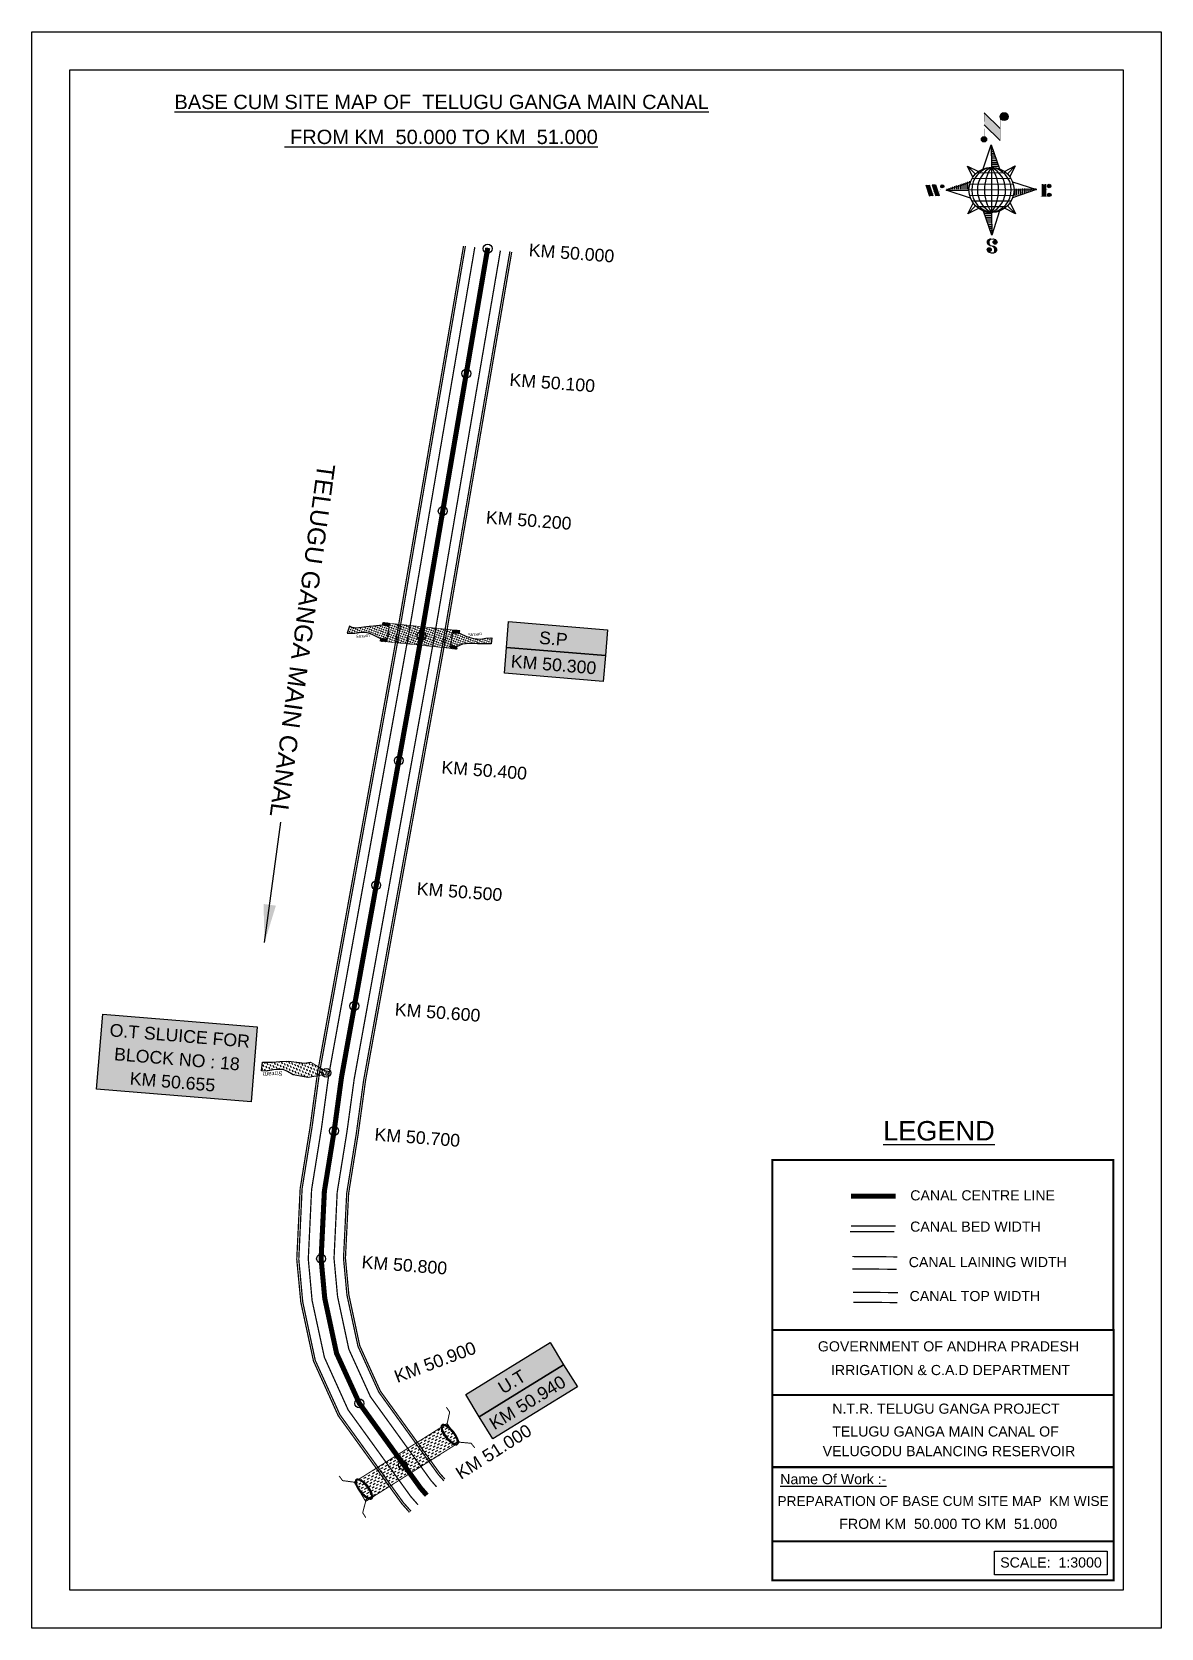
# Model space of a CAD drawing. Header units: inches. Extents: x 248372 to 249263, y 1716476 to 1717736.
import ezdxf

# ---------------------------------------------------------------- set-up
doc = ezdxf.new("R2010")
doc.units = ezdxf.units.IN
doc.header["$MEASUREMENT"] = 0
doc.header["$PDMODE"] = 32
doc.header["$PDSIZE"] = 7
doc.linetypes.add('ACAD_ISO02W100', pattern=[15, 12, -3])
for name, color, linetype in [('AQUADUCT', 1, 'Continuous'), ('bed with', 5, 'Continuous'), ('bord', 1, 'Continuous'), ('cahnige', 7, 'Continuous'), ('canal', 1, 'Continuous'), ('CARTTRACK', 30, 'ACAD_ISO02W100'), ('chainage', 7, 'Continuous'), ('FRAME 025', 7, 'Continuous'), ('laying', 4, 'Continuous'), ('lining', 4, 'Continuous'), ('OT', 7, 'Continuous'), ('STREAM', 4, 'Continuous'), ('Stu coo', 3, 'Continuous'), ('TEXT', 7, 'Continuous'), ('top of bund', 1, 'Continuous'), ('UT', 173, 'ACAD_ISO02W100'), ('V', 6, 'Continuous'), ('ZSTU', 7, 'Continuous')]:
    doc.layers.add(name, color=color, linetype=linetype)
doc.styles.add('5mm', font='times.ttf', dxfattribs={"height": 3})
doc.styles.get("Standard").update_dxf_attribs({"font": 'arial.ttf'})
doc.dimstyles.get("Standard").update_dxf_attribs({"dimtxt": 0.18, "dimasz": 0.18, "dimexe": 0.18, "dimexo": 0.0625, "dimgap": 0.09, "dimtad": 0, "dimtih": 1, "dimtoh": 1, "dimdec": 4, "dimzin": 0, "dimdsep": 46, "dimtxsty": 'Standard', "dimcen": 0.09, "dimadec": 0, "dimazin": 0, "dimtfac": 1, "dimtdec": 4, "dimtofl": 0, "dimtmove": 0, "dimatfit": 3, "dimfxl": 1, "dimtolj": 1, "dimtzin": 0, "dimarcsym": 0})
pattern_1 = [(228.0128, (-362214.33102, -1526288.49251), (-7.999998232158, -9.0000013416072), [0.134536, -13.319088]), (184.9697, (-362214.42102, -1526288.592507), (12.0000010515176, 0.999991307007), [0.230868, -22.855925]), (132.5104, (-362214.65102, -1526288.61251), (9.9999907183468, -11.0000086738712), [0.162788, -16.116032]), (267.2737, (-362215.04102, -1526288.862507), (0.9999960177272, 20.0000002949735), [0.210238, -20.813558]), (292.8337, (-362215.05102, -1526289.072507), (-5.0000099054371, 11.9999964117778), [0.206155, -20.409373]), (357.2737, (-362214.97102, -1526289.262507), (-20.0000002949735, 0.9999960177272), [0.210238, -20.813558]), (37.6942, (-362214.761022, -1526289.272507), (-13.000007345618, -9.9999904051605), [0.278029, -27.524849]), (72.2553, (-362214.541022, -1526289.102507), (7.0000107627054, 21.9999962312392), [0.262488, -25.986321]), (121.4296, (-362214.46102, -1526288.852507), (-8.0000082341764, 12.9999950364926), [0.21095, -20.884073]), (175.2364, (-362214.57102, -1526288.67251), (11.0000009463196, -0.9999915326613), [0.240832, -11.800763]), (222.3974, (-362214.811022, -1526288.652507), (-12.0000073510732, -10.9999920820141), [0.311448, -30.833375]), (138.8141, (-362214.05102, -1526288.87251), (-7.0000029468057, 5.999997313343), [0.106301, -10.523844]), (171.4692, (-362214.13102, -1526288.802507), (12.9999982848151, -2.0000079100398), [0.202237, -20.021511]), (225, (-362214.331, -1526288.7725), (-1e-16, -1.00000030945), [0.141421, -1.272792]), (203.1986, (-362214.40102, -1526288.65251), (4.999999730667, 2.000001325265), [0.076158, -7.539615]), (291.8014, (-362214.47102, -1526288.6825), (-0.9999999105, 3.00000027301), [0.107703, -5.277462]), (30.9638, (-362214.43102, -1526288.7825), (2.999998022288, 2.00000248354), [0.174929, -5.656023]), (161.5651, (-362214.28102, -1526288.6925), (2.00000043459, -0.99999840322), [0.126491, -3.035787]), (16.3895, (-362215.05102, -1526288.682507), (10.000002198412, 2.999992709818), [0.1772, -17.542845]), (70.3462, (-362214.88102, -1526288.63251), (-3.9999952473717, -11.0000021356062), [0.148661, -14.717408]), (293.1986, (-362214.28102, -1526288.49251), (-2.000001325265, 4.999999730667), [0.152315, -7.463458]), (343.6105, (-362214.22102, -1526288.632507), (-10.000002198412, 2.999992709818), [0.1772, -17.542845]), (339.444, (-362215.05102, -1526289.30251), (-5.000001844542, 1.999995996422), [0.17088, -8.373124]), (294.7751, (-362214.89102, -1526289.36251), (-4.9999921892452, 11.000003421839), [0.143178, -14.174643]), (66.8014, (-362214.27102, -1526289.49251), (2.000001325265, 4.999999730667), [0.152315, -7.463458]), (17.354, (-362214.21102, -1526289.35251), (-13.0000020190968, -3.9999945022591), [0.167631, -16.595424]), (69.444, (-362214.76102, -1526289.49251), (-1.999995996422, -5.000001844542), [0.08544, -8.458564]), (101.3099, (-362214.33102, -1526289.4925), (-0.999997632162, 4.00000075223), [0.05099, -5.048029]), (165.9638, (-362214.34102, -1526289.4425), (3.00000054599, -0.99999805736), [0.206155, -3.91695]), (186.009, (-362214.54102, -1526289.392507), (9.999999750906, 0.9999993174818), [0.19105, -18.913923]), (303.6901, (-362214.43102, -1526288.8725), (-1.000001334507, 1.99999955777), [0.144222, -3.461329]), (353.1572, (-362214.351022, -1526288.992507), (16.9999993654786, -2.0000079979248), [0.251794, -24.927563]), (60.9454, (-362214.10102, -1526289.02251), (-4.000000027199, -7.0000003845697), [0.102956, -10.192674]), (90, (-362214.051, -1526288.9325), (-1, 1), [0.06, -0.94]), (120.2564, (-362214.56102, -1526289.36251), (3.9999948868027, -7.0000024558547), [0.138924, -13.75352]), (48.0128, (-362214.63102, -1526289.24251), (7.999998232158, 9.0000013416072), [0.269072, -13.184552]), (0, (-362214.451, -1526289.0425), (1, 1), [0.26, -0.74]), (325.3048, (-362214.19102, -1526289.04251), (-9.9999942589875, 7.0000086095945), [0.158114, -15.653274]), (254.0546, (-362214.06102, -1526289.13251), (-0.999999889296, -4.000000126652), [0.145602, -7.134508]), (207.646, (-362214.10102, -1526289.272507), (-18.9999958071796, -10.0000077131692), [0.237065, -23.469474]), (175.4261, (-362214.311022, -1526289.382507), (-13.0000005583121, 0.9999948011611), [0.250799, -24.829074])]
pattern_2 = [(0, (-362215.051, -1526289.4925), (1.25, 1.25), [1.25, -1.25])]
pattern_3 = [(228.0128, (-362243.17535, -1526336.432974), (-7.999998232158, -9.0000013416072), [0.134536, -13.319088]), (184.9697, (-362243.26535, -1526336.532974), (12.0000010515176, 0.999991307007), [0.230868, -22.855925]), (132.5104, (-362243.49535, -1526336.552974), (9.9999907183468, -11.0000086738712), [0.162788, -16.116032]), (267.2737, (-362243.88535, -1526336.802974), (0.9999960177272, 20.0000002949735), [0.210238, -20.813558]), (292.8337, (-362243.89535, -1526337.012974), (-5.0000099054371, 11.9999964117778), [0.206155, -20.409373]), (357.2737, (-362243.81535, -1526337.202974), (-20.0000002949735, 0.9999960177272), [0.210238, -20.813558]), (37.6942, (-362243.60535, -1526337.212974), (-13.000007345618, -9.9999904051605), [0.278029, -27.524849]), (72.2553, (-362243.38535, -1526337.042974), (7.0000107627054, 21.9999962312392), [0.262488, -25.986321]), (121.4296, (-362243.30535, -1526336.792974), (-8.0000082341764, 12.9999950364926), [0.21095, -20.884073]), (175.2364, (-362243.41535, -1526336.612974), (11.0000009463196, -0.9999915326613), [0.240832, -11.800763]), (222.3974, (-362243.65535, -1526336.592974), (-12.0000073510732, -10.9999920820141), [0.311448, -30.833375]), (138.8141, (-362242.89535, -1526336.81297), (-7.0000029468057, 5.999997313343), [0.106301, -10.523844]), (171.4692, (-362242.97535, -1526336.742974), (12.9999982848151, -2.0000079100398), [0.202237, -20.021511]), (225, (-362243.17535, -1526336.713), (-1e-16, -1.00000030945), [0.141421, -1.272792]), (203.1986, (-362243.24535, -1526336.59297), (4.999999730667, 2.000001325265), [0.076158, -7.539615]), (291.8014, (-362243.31535, -1526336.62297), (-0.9999999105, 3.00000027301), [0.107703, -5.277462]), (30.9638, (-362243.27535, -1526336.72297), (2.999998022288, 2.00000248354), [0.174929, -5.656023]), (161.5651, (-362243.12535, -1526336.63297), (2.00000043459, -0.99999840322), [0.126491, -3.035787]), (16.3895, (-362243.89535, -1526336.622974), (10.000002198412, 2.999992709818), [0.1772, -17.542845]), (70.3462, (-362243.72535, -1526336.572974), (-3.9999952473717, -11.0000021356062), [0.148661, -14.717408]), (293.1986, (-362243.12535, -1526336.43297), (-2.000001325265, 4.999999730667), [0.152315, -7.463458]), (343.6105, (-362243.06535, -1526336.572974), (-10.000002198412, 2.999992709818), [0.1772, -17.542845]), (339.444, (-362243.89535, -1526337.24297), (-5.000001844542, 1.999995996422), [0.17088, -8.373124]), (294.7751, (-362243.73535, -1526337.302974), (-4.9999921892452, 11.000003421839), [0.143178, -14.174643]), (66.8014, (-362243.11535, -1526337.43297), (2.000001325265, 4.999999730667), [0.152315, -7.463458]), (17.354, (-362243.05535, -1526337.292974), (-13.0000020190968, -3.9999945022591), [0.167631, -16.595424]), (69.444, (-362243.60535, -1526337.43297), (-1.999995996422, -5.000001844542), [0.08544, -8.458564]), (101.3099, (-362243.17535, -1526337.43297), (-0.999997632162, 4.00000075223), [0.05099, -5.048029]), (165.9638, (-362243.18535, -1526337.38297), (3.00000054599, -0.99999805736), [0.206155, -3.91695]), (186.009, (-362243.38535, -1526337.332974), (9.999999750906, 0.9999993174818), [0.19105, -18.913923]), (303.6901, (-362243.27535, -1526336.81297), (-1.000001334507, 1.99999955777), [0.144222, -3.461329]), (353.1572, (-362243.19535, -1526336.932974), (16.9999993654786, -2.0000079979248), [0.251794, -24.927563]), (60.9454, (-362242.94535, -1526336.96297), (-4.000000027199, -7.0000003845697), [0.102956, -10.192674]), (90, (-362242.8953, -1526336.873), (-1, 1), [0.06, -0.94]), (120.2564, (-362243.40535, -1526337.302974), (3.9999948868027, -7.0000024558547), [0.138924, -13.75352]), (48.0128, (-362243.47535, -1526337.182974), (7.999998232158, 9.0000013416072), [0.269072, -13.184552]), (0, (-362243.2953, -1526336.983), (1, 1), [0.26, -0.74]), (325.3048, (-362243.03535, -1526336.982974), (-9.9999942589875, 7.0000086095945), [0.158114, -15.653274]), (254.0546, (-362242.90535, -1526337.07297), (-0.999999889296, -4.000000126652), [0.145602, -7.134508]), (207.646, (-362242.94535, -1526337.212974), (-18.9999958071796, -10.0000077131692), [0.237065, -23.469474]), (175.4261, (-362243.15535, -1526337.322974), (-13.0000005583121, 0.9999948011611), [0.250799, -24.829074])]
pattern_4 = [(267.297113149, (-8720374.938, 50637915.138), (10.5367255337, -0.497431438), [])]
pattern_5 = [(357.297113149, (-8720374.938, 50637915.138), (0.497431438, 10.5367255337), [])]

# ---------------------------------------------------------------- blocks, each defined once
blk = doc.blocks.new('GGF')
at = {"layer": 'STREAM'}
h = blk.add_hatch(dxfattribs=at)
h.set_pattern_fill('DASH', color=256, scale=10, angle=-6.08273, style=0)
h.set_pattern_definition([(353.91726508, (-115347.3726, 1016.3876), (1.3754179499, 1.1105068496), [1.25, -1.25])])
h.paths.add_polyline_path([(406186.84, 1485623.89), (406186.34, 1485618.17), (406185.83, 1485612.44), (406242.6, 1485608.9), (406242.86, 1485614.64), (406243.12, 1485620.38)])
at = {"layer": 'laying', "linetype": 'ByBlock', "extrusion": (0, 0, -1)}
for centre in [(406188.83, 1485618.1), (406240.81, 1485614.96)]:
    blk.add_ellipse(centre, major_axis=(0.4, -6.37), ratio=0.388717, dxfattribs=at)
at = {"layer": 'laying', "linetype": 'ByBlock'}
for points in [[(406189.2, 1485612.24), (406189.13, 1485612.23), (406189.05, 1485612.25), (406188.86, 1485612.32), (406188.75, 1485612.39), (406188.51, 1485612.61), (406188.38, 1485612.76), (406187.99, 1485613.32), (406187.73, 1485613.86), (406187.29, 1485615.15), (406187.11, 1485615.9), (406186.88, 1485617.49), (406186.82, 1485618.32), (406186.84, 1485619.93), (406186.91, 1485620.71), (406187.17, 1485622.07), (406187.36, 1485622.65), (406187.71, 1485623.36), (406187.86, 1485623.57), (406188.11, 1485623.82), (406188.22, 1485623.89), (406188.4, 1485623.96), (406188.47, 1485623.97), (406188.64, 1485623.95), (406188.74, 1485623.91), (406188.98, 1485623.76), (406189.11, 1485623.64), (406189.38, 1485623.32), (406189.52, 1485623.11), (406189.95, 1485622.33), (406190.22, 1485621.61), (406190.62, 1485619.96), (406190.76, 1485619.04), (406190.86, 1485617.19), (406190.83, 1485616.26), (406190.61, 1485614.61), (406190.43, 1485613.88), (406190.06, 1485613.02), (406189.9, 1485612.77), (406189.63, 1485612.45), (406189.52, 1485612.35), (406189.34, 1485612.26), (406189.27, 1485612.24), (406189.2, 1485612.24)], [(406241.18, 1485609.1), (406241.11, 1485609.1), (406241.03, 1485609.11), (406240.84, 1485609.19), (406240.73, 1485609.26), (406240.49, 1485609.47), (406240.36, 1485609.62), (406239.97, 1485610.18), (406239.7, 1485610.72), (406239.26, 1485612.02), (406239.09, 1485612.77), (406238.86, 1485614.35), (406238.8, 1485615.19), (406238.82, 1485616.8), (406238.89, 1485617.57), (406239.15, 1485618.93), (406239.34, 1485619.51), (406239.69, 1485620.22), (406239.84, 1485620.43), (406240.09, 1485620.69), (406240.19, 1485620.75), (406240.37, 1485620.83), (406240.44, 1485620.83), (406240.62, 1485620.81), (406240.72, 1485620.78), (406240.95, 1485620.62), (406241.08, 1485620.51), (406241.36, 1485620.18), (406241.5, 1485619.98), (406241.93, 1485619.19), (406242.2, 1485618.47), (406242.6, 1485616.82), (406242.73, 1485615.9), (406242.84, 1485614.05), (406242.81, 1485613.12), (406242.59, 1485611.47), (406242.4, 1485610.74), (406242.03, 1485609.88), (406241.88, 1485609.63), (406241.61, 1485609.31), (406241.49, 1485609.22), (406241.31, 1485609.12), (406241.25, 1485609.11), (406241.18, 1485609.1)]]:
    blk.add_open_spline(points, degree=3, knots=[0, 0, 0, 0, 0.189072, 0.189072, 0.378144, 0.378144, 0.567217, 0.567217, 0.964238, 0.964238, 1.36126, 1.36126, 1.758281, 1.758281, 2.155303, 2.155303, 2.552324, 2.552324, 2.807761, 2.807761, 3.01244, 3.01244, 3.217119, 3.217119, 3.421798, 3.421798, 3.626477, 3.626477, 3.831155, 3.831155, 4.280923, 4.280923, 4.73069, 4.73069, 5.180458, 5.180458, 5.630225, 5.630225, 5.896844, 5.896844, 6.112115, 6.112115, 6.283185, 6.283185, 6.283185, 6.283185], dxfattribs=at)
at = {"layer": 'UT', "ltscale": 0.2, "const_width": 0.5}
for points in [[(406181.01, 1485605.63), (406181.2, 1485608.62), (406185.83, 1485612.44), (406186.34, 1485618.17), (406186.84, 1485623.89), (406182.49, 1485628.03), (406182.47, 1485631.03)], [(406186.84, 1485623.89), (406243.12, 1485620.38)], [(406247.66, 1485627.39), (406247.59, 1485624.39), (406243.12, 1485620.38), (406242.86, 1485614.64), (406242.6, 1485608.9), (406247.12, 1485604.95), (406247.26, 1485601.95)], [(406185.83, 1485612.44), (406242.6, 1485608.9)]]:
    blk.add_lwpolyline(points, dxfattribs=at)
blk = doc.blocks.new('A$C377B10CC')
at = {"layer": 'STREAM'}
h = blk.add_hatch(dxfattribs=at)
h.set_pattern_fill('DASH', color=256, scale=10, style=0)
h.set_pattern_definition(pattern_2)
h.paths.add_polyline_path([(-21.1, 10.4), (-19.3, 15), (-16.2, 21.2), (-13.8, 26.1), (-11.8, 30.8), (-15.9, 33.3), (-17.5, 29), (-18.4, 24.9), (-21.4, 20), (-25.2, 15.7), (-29.9, 11.7), (-32.6, 7.4), (-28.1, 4.5), (-23.6, 1.5), (-21.1, 5.7)])
h = blk.add_hatch(dxfattribs=at)
h.set_pattern_fill('DASH', color=256, scale=10, style=0)
h.set_pattern_definition(pattern_2)
h.paths.add_polyline_path([(-60.2, -34.7), (-54, -38.6), (-47.9, -42.7), (-22.3, -0.1), (-28.4, 4), (-34.5, 8)])
h = blk.add_hatch(dxfattribs=at)
h.set_pattern_fill('DASH', color=256, scale=10, style=0)
h.set_pattern_definition(pattern_2)
h.paths.add_polyline_path([(-57.7, -50.5), (-52.5, -46.4), (-49.9, -42.1), (-54.3, -39.1), (-58.8, -36.3), (-61.4, -40.5), (-63.6, -47.5), (-64.8, -50.6), (-68, -60.3), (-69.9, -62.9), (-71.7, -64.6), (-67.4, -68.4), (-64.9, -63), (-63.3, -57.9), (-61.9, -54.8), (-59.5, -52.2)])
at = {"layer": 'UT', "ltscale": 0.2}
h = blk.add_hatch(dxfattribs=at)
h.set_pattern_fill('GRAVEL', color=256, style=0)
h.set_pattern_definition(pattern_1)
h.paths.add_polyline_path([(-34.2, 8.5), (-32.6, 7.4), (-29.9, 11.7), (-31.7, 12.8)])
h = blk.add_hatch(dxfattribs=at)
h.set_pattern_fill('GRAVEL', color=256, style=0)
h.set_pattern_definition(pattern_1)
h.paths.add_polyline_path([(-23.6, 1.5), (-22, 0.4), (-19.4, 4.7), (-21.1, 5.7)])
h = blk.add_hatch(dxfattribs=at)
h.set_pattern_fill('GRAVEL', color=256, style=0)
h.set_pattern_definition(pattern_3)
h.paths.add_polyline_path([(-58.8, -36.3), (-60.5, -35.2), (-63.1, -39.5), (-61.4, -40.5)])
h = blk.add_hatch(dxfattribs=at)
h.set_pattern_fill('GRAVEL', color=256, style=0)
h.set_pattern_definition(pattern_3)
h.paths.add_polyline_path([(-48.2, -43.2), (-49.9, -42.2), (-52.5, -46.4), (-50.8, -47.5)])
at = {"layer": 'STREAM'}
for points in [[(-29.9, 11.7), (-25.2, 15.7), (-21.4, 20), (-18.4, 24.9), (-17.5, 29), (-15.9, 33.3), (-11.8, 30.8), (-13.8, 26.1), (-16.2, 21.2), (-19.3, 15), (-21.1, 10.4), (-21.1, 5.7)], [(-61.4, -40.5), (-63.6, -47.5), (-64.8, -50.6), (-68, -60.3), (-69.9, -62.9), (-71.7, -64.6), (-67.4, -68.4), (-64.9, -63), (-63.3, -57.9), (-61.9, -54.8), (-59.5, -52.2), (-57.7, -50.5), (-52.5, -46.4)]]:
    blk.add_lwpolyline(points, dxfattribs=at)
at = {"layer": 'UT', "ltscale": 0.2, "const_width": 0.5}
for points in [[(-34.2, 8.5), (-31.7, 12.8)], [(-31.7, 12.8), (-29.9, 11.7)], [(-60.5, -35.2), (-34.5, 8)], [(-48.2, -43.3), (-22.3, -0.1)], [(-34.6, 8), (-28.4, 4), (-22.3, -0.1)], [(-34.2, 8.5), (-28.1, 4.5), (-22, 0.4)], [(-32.6, 7.4), (-29.9, 11.7)], [(-23.6, 1.5), (-21.1, 5.7)], [(-22.3, -0.1), (-22, 0.4)], [(-22, 0.4), (-19.4, 4.7)], [(-21.1, 5.7), (-19.4, 4.7)], [(-63.1, -39.5), (-60.5, -35.2)], [(-61.4, -40.5), (-58.8, -36.3)], [(-60.5, -35.2), (-54.3, -39.1), (-48.2, -43.3)], [(-60.2, -34.7), (-54, -38.6), (-47.9, -42.8)], [(-63.1, -39.5), (-61.4, -40.5)], [(-52.5, -46.4), (-49.9, -42.1)], [(-52.5, -46.4), (-50.8, -47.5)], [(-50.8, -47.5), (-48.2, -43.2)]]:
    blk.add_lwpolyline(points, dxfattribs=at)
at = {"layer": 'cahnige', "style": '5mm'}
for p in [(-24.7, 17), (-60.9, -63.7)]:
    blk.add_text('Stream', height=2.5, rotation=71.1743, dxfattribs=at).set_placement(p)
blk = doc.blocks.new('VBVB')
at = {"layer": 'STREAM'}
h = blk.add_hatch(dxfattribs=at)
h.set_pattern_fill('DASH', color=256, scale=10, style=0)
h.set_pattern_definition([(0, (17867.8837, -28501.71), (1.25, 1.25), [1.25, -1.25])])
h.paths.add_polyline_path([(380095.96, 1497774.98), (380098.87, 1497780.21), (380100.45, 1497784.62), (380101.78, 1497788.77), (380103.77, 1497793.59), (380099.53, 1497795.92), (380098.45, 1497793.51), (380097.62, 1497789.6), (380096.96, 1497787.69), (380095.79, 1497784.7), (380093.88, 1497782.96), (380090.89, 1497780.8), (380086.57, 1497773.96), (380084.6, 1497765.18), (380084.08, 1497764.33), (380085.94, 1497763.15), (380086.57, 1497763.83), (380093.72, 1497769.3), (380094.46, 1497772.65)])
at = {"layer": 'OT', "const_width": 0.5}
blk.add_lwpolyline([(380084.6, 1497765.18), (380084.07, 1497764.33), (380083.55, 1497763.48), (380085.4, 1497762.31), (380085.94, 1497763.15), (380084.08, 1497764.33), (380085.94, 1497763.15), (380086.57, 1497763.83), (380093.72, 1497769.3), (380086.57, 1497763.83), (380085.94, 1497763.15), (380084.08, 1497764.33), (380084.6, 1497765.18), (380086.57, 1497773.96)], dxfattribs=at)
at = {"layer": 'STREAM'}
blk.add_lwpolyline([(380086.57, 1497773.96), (380090.89, 1497780.8), (380093.88, 1497782.96), (380095.79, 1497784.7), (380096.96, 1497787.69), (380097.62, 1497789.6), (380098.45, 1497793.51), (380099.53, 1497795.92), (380103.77, 1497793.59), (380101.78, 1497788.77), (380100.45, 1497784.62), (380098.87, 1497780.21), (380095.96, 1497774.98), (380094.46, 1497772.65), (380093.72, 1497769.3)], dxfattribs=at)
at = {"layer": 'cahnige', "style": '5mm'}
blk.add_text('Stream', height=2.5, rotation=71.17434, dxfattribs=at).set_placement((380095, 1497785.49))
blk = doc.blocks.new('*X5')
at = {"color": 0, "linetype": 'Continuous'}
for p, q in [((6321.6, 240.5), (6322.3, 241.2)), ((6321.6, 240.3), (6322.3, 241)), ((6321.6, 240.1), (6322.3, 240.8)), ((6321.6, 239.9), (6322.4, 240.7)), ((6321.6, 239.8), (6322.4, 240.6)), ((6321.6, 239.6), (6322.5, 240.5)), ((6321.6, 239.4), (6322.5, 240.3)), ((6321.6, 239.2), (6322.6, 240.2)), ((6321.7, 239.1), (6322.6, 240.1)), ((6321.8, 240.8), (6322.4, 241.4)), ((6321.8, 239), (6322.7, 240)), ((6321.8, 239), (6322.8, 239.9)), ((6321.9, 238.9), (6322.9, 239.8)), ((6322, 238.8), (6323, 239.7)), ((6322.1, 241.3), (6322.4, 241.6)), ((6322.1, 238.7), (6323.1, 239.6)), ((6322.2, 238.6), (6323.1, 239.6)), ((6322.3, 238.5), (6323.2, 239.5)), ((6322.4, 238.5), (6323.3, 239.4)), ((6322.5, 238.4), (6323.4, 239.3)), ((6322.7, 238.4), (6323.6, 239.3)), ((6322.8, 238.3), (6323.7, 239.2)), ((6322.9, 238.3), (6323.8, 239.1)), ((6323.1, 238.2), (6323.9, 239.1)), ((6323.2, 238.2), (6324, 239)), ((6323.3, 238.2), (6324.2, 239)), ((6323.5, 238.1), (6324.3, 238.9)), ((6323.7, 238.1), (6324.4, 238.9)), ((6323.8, 238.1), (6324.6, 238.8)), ((6324.1, 238.2), (6324.7, 238.8)), ((6324.3, 238.3), (6324.9, 238.8)), ((6324.6, 238.3), (6325.1, 238.8)), ((6324.8, 238.4), (6325.2, 238.8)), ((6325.1, 238.5), (6325.4, 238.8)), ((6325.4, 238.6), (6325.6, 238.8))]:
    blk.add_line(p, q, dxfattribs=at)
blk = doc.blocks.new('*X4')
at = {"color": 0, "linetype": 'Continuous'}
for p, q in [((6324.4, 240.3), (6324.5, 240.4)), ((6324.6, 240.3), (6324.8, 240.5)), ((6324.7, 240.2), (6325, 240.5)), ((6324.8, 240.2), (6325.2, 240.6)), ((6325, 240.1), (6325.5, 240.6)), ((6325.1, 240.1), (6325.6, 240.6)), ((6325.2, 240), (6325.8, 240.6)), ((6325.3, 240), (6326, 240.6)), ((6325.4, 239.9), (6326.1, 240.6)), ((6325.5, 239.8), (6326.2, 240.5)), ((6325.6, 239.8), (6326.3, 240.5)), ((6325.7, 239.7), (6326.5, 240.4)), ((6325.9, 239.6), (6326.6, 240.3)), ((6326, 239.5), (6326.7, 240.3)), ((6326, 239.4), (6326.8, 240.2)), ((6326.1, 239.3), (6327, 240.2)), ((6326.2, 239.3), (6327.1, 240.1)), ((6326.3, 239.2), (6327.1, 240)), ((6326.4, 239.1), (6327.2, 239.9)), ((6326.5, 239), (6327.3, 239.8)), ((6326.5, 238.9), (6327.4, 239.7)), ((6326.6, 238.8), (6327.5, 239.6)), ((6326.7, 238.7), (6327.5, 239.5)), ((6326.8, 238.6), (6327.6, 239.4)), ((6326.8, 238.5), (6327.7, 239.3)), ((6326.8, 236.5), (6327.4, 237)), ((6326.9, 238.3), (6327.8, 239.2)), ((6326.9, 238.2), (6327.9, 239.1)), ((6326.9, 236.8), (6327.6, 237.4)), ((6327, 238.1), (6327.8, 239)), ((6327, 237.9), (6327.8, 238.8)), ((6327, 237.8), (6327.8, 238.6)), ((6327, 237.6), (6327.8, 238.4)), ((6327, 237.4), (6327.8, 238.2)), ((6327, 237.3), (6327.8, 238)), ((6327, 237.1), (6327.8, 237.9))]:
    blk.add_line(p, q, dxfattribs=at)
blk = doc.blocks.new('H')
at = {"layer": 'bord', "extrusion": (0.000427885, 0.004792, 0.999988)}
h = blk.add_hatch(dxfattribs=at)
h.set_pattern_fill('LINE', color=8, scale=84.387686, angle=-2.70289, style=0)
h.set_pattern_definition(pattern_5)
h.paths.add_polyline_path([(-492.5, 785.6, -0.090992), (-448, 775.2), (-486.5, 912)])
h = blk.add_hatch(dxfattribs=at)
h.set_pattern_fill('LINE', color=8, scale=84.387686, angle=-92.70289, style=0)
h.set_pattern_definition(pattern_4)
h.paths.add_polyline_path([(-624.9, 665.1, -0.090992), (-614.5, 709.6), (-751.3, 671.1)])
h = blk.add_hatch(dxfattribs=at)
h.set_pattern_fill('LINE', color=8, scale=84.387686, angle=-92.70289, style=0)
h.set_pattern_definition(pattern_4)
h.paths.add_polyline_path([(-245.6, 647.2), (-372, 653.2, -0.090992), (-382.4, 608.7)])
h = blk.add_hatch(dxfattribs=at)
h.set_pattern_fill('LINE', color=8, scale=84.387686, angle=-2.70289, style=0)
h.set_pattern_definition(pattern_5)
h.paths.add_polyline_path([(-504.4, 532.7, -0.090992), (-548.9, 543.1), (-510.4, 406.3)])
for p, q in [((-516.2, 1087.1, -1217.1), (-431.5, 994, -1216.7)), ((-519.4, 1020.4, -1216.8), (-434.7, 927.3, -1216.4)), ((-538.3, 773.7, -1215.6), (-487, 906.2, -1216.3)), ((-487, 906.2, -1216.3), (-493, 779.8, -1215.7)), ((-487, 906.2, -1216.3), (-448.5, 769.4, -1215.7)), ((-626.7, 793.8, -1215.7), (-566.8, 760.2, -1215.6)), ((-626.7, 793.8, -1215.7), (-584.1, 747, -1215.5)), ((-598.9, 731, -1215.4), (-626.7, 793.8, -1215.7)), ((-421.3, 753.3, -1215.6), (-358.5, 781.1, -1215.7)), ((-358.5, 781.1, -1215.7), (-405.3, 738.5, -1215.5)), ((-358.5, 781.1, -1215.7), (-392.1, 721.2, -1215.4)), ((-864.7, 700.9, -1215.1), (-846.9, 637.7, -1214.9)), ((-846.9, 700.1, -1215.1), (-829.1, 636.9, -1214.9)), ((-829.1, 699.2, -1215.2), (-811.3, 636, -1214.9)), ((-829.1, 699.2, -1215.2), (-811.3, 698.4, -1215.2)), ((-811.3, 698.4, -1215.2), (-793.5, 635.2, -1214.9)), ((-751.8, 665.3, -1215), (-615, 703.8, -1215.3)), ((-751.8, 665.3, -1215), (-625.4, 659.3, -1215)), ((-619.3, 614, -1214.8), (-751.8, 665.3, -1215)), ((-246.1, 641.4, -1215.1), (-382.9, 602.9, -1214.9)), ((-378.6, 692.6, -1215.3), (-246.1, 641.4, -1215.1)), ((-372.5, 647.4, -1215.1), (-246.1, 641.4, -1215.1)), ((-213.5, 669.3, -1215.3), (-216.7, 600.8, -1214.9)), ((-197.2, 599.9, -1214.9), (-193.9, 668.4, -1215.3)), ((-639.4, 525.6, -1214.4), (-605.8, 585.5, -1214.7)), ((-639.4, 525.6, -1214.4), (-592.6, 568.1, -1214.6)), ((-576.6, 553.3, -1214.6), (-639.4, 525.6, -1214.4)), ((-510.9, 400.5, -1213.9), (-549.4, 537.2, -1214.5)), ((-371.2, 512.9, -1214.5), (-431.1, 546.5, -1214.6)), ((-371.2, 512.9, -1214.5), (-413.8, 559.7, -1214.7)), ((-399, 575.7, -1214.7), (-371.2, 512.9, -1214.5)), ((-459.6, 533, -1214.5), (-510.9, 400.5, -1213.9)), ((-504.9, 526.9, -1214.5), (-510.9, 400.5, -1213.9))]:
    blk.add_line(p, q, dxfattribs=at)
at = {"layer": 'bord', "color": 8, "linetype": 'ByBlock', "extrusion": (0.000427885, 0.004792, 0.999988)}
for p, q in [((-386.5, 711.4, -1215.4), (-605.5, 721.7, -1215.4)), ((-410.8, 744.2, -1215.5), (-578.1, 752.1, -1215.5)), ((-493, 779.8, -1215.7), (-504.9, 526.9, -1214.5)), ((-372.5, 647.4, -1215.1), (-625.4, 659.3, -1215)), ((-378, 615.9, -1214.9), (-622.9, 627.5, -1214.9)), ((-375, 679.2, -1215.3), (-619.9, 690.7, -1215.2)), ((-392.4, 584.9, -1214.8), (-611.4, 595.3, -1214.7)), ((-419.8, 554.6, -1214.6), (-587.1, 562.5, -1214.6))]:
    blk.add_line(p, q, dxfattribs=at)
at = {"layer": 'bord', "extrusion": (0.000427885, 0.004792, 0.999988), "elevation": -1212.1}
for points, const_width in [([(-522, 959.6), (-515.7, 1092.9)], 1.61), ([(-434.2, 933.1), (-427.9, 1066.5)], 1.61), ([(-870.1, 707), (-846.4, 705.9)], 0.642), ([(-828.6, 642.7), (-855.2, 643.9)], 0.642), ([(-828.6, 642.7), (-821, 678)], 0.642), ([(-810.8, 641.8), (-784.1, 640.6)], 0.642), ([(-793, 641), (-781.6, 693.9)], 0.642), ([(-222.7, 675.6), (-173.8, 673.3)], 0.706), ([(-194.8, 644.8), (-185, 644.4)], 0.706), ([(-177.1, 604.8), (-226, 607.1)], 0.706)]:
    blk.add_lwpolyline(points, dxfattribs=dict(at, const_width=const_width))
for points, const_width in [([(-413.7, 1073.1, 1), (-397.6, 1057.7, 1)], 22.3), ([(-530.3, 949.5, 1), (-519.6, 939.3, 1)], 14.8), ([(-775.9, 696.6, 1), (-769.5, 690.4, 1)], 8.9), ([(-177.8, 666.9, 1), (-170.8, 660.1, 1)], 9.79), ([(-180.1, 618, 1), (-173.1, 611.2, 1)], 9.79), ([(-489.8, 361.7, 1), (-498.1, 369.1, 1)], 11.1), ([(-525.2, 321.6, 1), (-533.4, 328.9, 1)], 11.1)]:
    blk.add_lwpolyline(points, format="xyb", close=True, dxfattribs=dict(at, const_width=const_width))
for points in [[(-537, 317.4), (-530.7, 310.5), (-519.8, 306.8), (-504.9, 306.9), (-493.9, 310), (-486.3, 317.7), (-486.5, 325.8), (-490.6, 333.3), (-493.5, 336.2), (-502.8, 340.9), (-522.5, 347.3), (-530.4, 351.6), (-533.7, 354.6), (-537.4, 362.6), (-537, 373.4), (-530, 380.7), (-520, 384.1), (-503.5, 384.2), (-492.5, 379.9), (-487.1, 373.3)], [(-522.5, 347.6), (-526.2, 353.8), (-527.8, 360.6), (-527.9, 370.6), (-525.9, 375.5), (-521.3, 381.2), (-514.5, 384.4)], [(-504.9, 306.9), (-499, 312.4), (-497, 319.4), (-497.5, 326.5), (-501.2, 335.4), (-509.2, 343.2)]]:
    blk.add_lwpolyline(points, dxfattribs=at)
at = {"layer": 'bord', "extrusion": (0.000427885, 0.004792, 0.999988)}
for centre, radius in [((-405.6, 1065.4, -1212.1), 22.3), ((-525, 944.4, -1212.1), 14.8), ((-498.4, 659.1, -1212.1), 126.6), ((-772.7, 693.5, -1212.1), 8.9), ((-174.3, 663.5, -1212.1), 9.79), ((-176.6, 614.6, -1212.1), 9.79), ((-494, 365.4, -1212.1), 11.1), ((-529.3, 325.2, -1212.1), 11.1)]:
    blk.add_circle(centre, radius, dxfattribs=at)
at = {"layer": 'bord', "color": 8, "linetype": 'ByBlock', "extrusion": (0.000427885, 0.004792, 0.999988)}
for centre, radius, start, end in [((-481.5, 658.3, -1212.1), 127.7, 94.92536, 259.66906), ((-436.8, 656.2, -1212.1), 140.8, 113.28644, 241.30798), ((-315.9, 650.5, -1212.1), 222.3, 142.58916, 212.00526), ((-560.1, 662.1, -1212.1), 140.8, 293.28644, 61.30798), ((-681, 667.8, -1212.1), 222.3, 322.58916, 32.00526), ((-515.4, 659.9, -1212.1), 127.7, 274.92536, 79.66906)]:
    blk.add_arc(centre, radius, start, end, dxfattribs=at)
at = {"layer": 'bord', "extrusion": (0.000427885, 0.004792, 0.999988)}
for points in [[(-515.7, 1092.9, -1212.1), (-431, 999.8, -1212.1), (-518.9, 1026.2, -1212.1), (-434.2, 933.1, -1212.1)], [(-864.1, 706.7, -1212.1), (-846.4, 705.9, -1212.1), (-846.3, 643.5, -1212.1), (-828.6, 642.7, -1212.1)], [(-828.6, 705, -1212.1), (-810.8, 704.2, -1212.1), (-810.8, 641.8, -1212.1), (-793, 641, -1212.1)], [(-193.4, 674.2, -1212.1), (-196.6, 605.7, -1212.1), (-213, 675.1, -1212.1), (-216.2, 606.7, -1212.1)]]:
    blk.add_solid(points, dxfattribs=at)
at = {"layer": 'bord', "extrusion": (0.000427885, 0.004792, 0.999988), "xscale": 7.977342409717546, "yscale": 7.977342408231451, "zscale": 7.977342408476333, "rotation": 138.0840426661453}
for name, p in [('*X4', (38300.5, -31929.4, -1212.1)), ('*X5', (38314.4, -31950.9, -1212.1))]:
    blk.add_blockref(name, p, dxfattribs=at)

msp = doc.modelspace()

# ---------------------------------------------------------------- hatches: boundary and pattern name
at = {"layer": 'V'}
msp.add_hatch(color=2, dxfattribs=at).paths.add_polyline_path([(248427.7, 1716960.4), (248549.6, 1716950.4), (248544.8, 1716891.2), (248422.9, 1716901.2)])
at = {"layer": 'ZSTU'}
h = msp.add_hatch(color=135, dxfattribs=at)
h.set_gradient(color1=(141, 177, 78), color2=(107, 135, 59), one_color=1, tint=0.38, name='CYLINDER')
h.paths.add_polyline_path([(248748, 1717270.3), (248746.3, 1717249.9), (248824.3, 1717243.5), (248826, 1717263.8)])
h.paths.add_polyline_path([(248768.9, 1717250.3), (248796.5, 1717248), (248797.8, 1717263.5), (248770.2, 1717265.7)], flags=24)
h = msp.add_hatch(color=252, dxfattribs=at)
h.set_gradient(color1=(167, 88, 159), color2=(127, 67, 121), one_color=1, tint=0.38, name='CYLINDER')
h.paths.add_polyline_path([(248822.6, 1717223.1), (248824.3, 1717243.5), (248746.3, 1717249.9), (248744.6, 1717229.5)])
h.paths.add_polyline_path([(248746.7, 1717231.7), (248819.1, 1717225.7), (248820.4, 1717241), (248747.9, 1717247)], flags=24)
h = msp.add_hatch(color=135, dxfattribs=at)
h.set_gradient(color1=(141, 177, 78), color2=(107, 135, 59), one_color=1, tint=0.38, name='CYLINDER')
h.paths.add_polyline_path([(248714.1, 1716660.1), (248724.8, 1716642.6), (248791.4, 1716683.7), (248780.7, 1716701.2)])
h.paths.add_polyline_path([(248742.8, 1716656.5), (248766.3, 1716670.9), (248758.3, 1716683.9), (248734.8, 1716669.5)], flags=24)
h = msp.add_hatch(color=252, dxfattribs=at)
h.set_gradient(color1=(167, 88, 159), color2=(127, 67, 121), one_color=1, tint=0.38, name='CYLINDER')
h.paths.add_polyline_path([(248802.2, 1716666.3), (248791.4, 1716683.7), (248724.8, 1716642.6), (248735.5, 1716625.2)])
h.paths.add_polyline_path([(248735.9, 1716628.2), (248797.8, 1716666.4), (248789.8, 1716679.4), (248727.9, 1716641.3)], flags=24)

# ---------------------------------------------------------------- linework, layer by layer
at = {"linetype": 'ByBlock'}
for points in [[(248371.8, 1716475.8), (248371.8, 1717735.8), (249262.8, 1717735.8), (249262.8, 1716475.8)], [(249232.8, 1717705.8), (249232.8, 1716505.8), (248401.8, 1716505.8), (248401.8, 1717705.8)]]:
    msp.add_lwpolyline(points, close=True, dxfattribs=at)
for p in [(248731.4, 1717564.7), (248714.6, 1717466.1), (248696, 1717357.6), (248661.3, 1717160.6), (248643.5, 1717062.2), (248626.2, 1716966.9), (248610.2, 1716868.2), (248600, 1716767.4), (248630.2, 1716653.2)]:
    msp.add_point(p)
at = {"color": 2}
for p in [(248679.2, 1717259), (248604.1, 1716914.1), (248664.5, 1716604.4)]:
    msp.add_point(p, dxfattribs=at)
at = {"layer": 'bed with', "const_width": 1}
for points in [[(248721.3, 1717565.9), (248669.3, 1717261.5), (248606, 1716912.2), (248600.3, 1716870.4), (248592.5, 1716821.9), (248589.9, 1716767.1), (248592.9, 1716734.4), (248602.6, 1716689.5), (248621.3, 1716648.1), (248670.8, 1716579.6), (248676.5, 1716573.1)], [(248741.5, 1717563.2), (248689.3, 1717258), (248626.1, 1716909.1), (248620.4, 1716867.5), (248612.7, 1716819.8), (248610.2, 1716767.6), (248613, 1716737.5), (248621.9, 1716695.9), (248639, 1716658.3), (248686.7, 1716592.3), (248691.1, 1716587.3)], [(249052.4, 1716788.7), (249050.4, 1716788.7), (249017.6, 1716788.7), (249017.3, 1716788.7)], [(249053.5, 1716793.1), (249050.4, 1716793.2), (249018.2, 1716793.1)]]:
    msp.add_lwpolyline(points, dxfattribs=at)
at = {"layer": 'canal', "color": 6, "const_width": 4}
for points in [[(249053.4, 1716816.7), (249050.8, 1716816.8), (249018.2, 1716816.7)], [(249018.2, 1716816.7), (249053.4, 1716816.7)]]:
    msp.add_lwpolyline(points, dxfattribs=at)
at = {"layer": 'FRAME 025', "lineweight": -3, "const_width": 1.64}
for points in [[(248956, 1716845.2), (249225.1, 1716845.2), (249225.1, 1716711), (248956, 1716711)], [(248956, 1716711), (249225.5, 1716711), (249225.5, 1716513.4), (248956, 1716513.4)]]:
    msp.add_lwpolyline(points, close=True, dxfattribs=at)
for points in [[(248956, 1716659.7), (249225.5, 1716659.7)], [(248956, 1716602.8), (249225.5, 1716602.8)], [(248956, 1716544.2), (249225.5, 1716544.2)]]:
    msp.add_lwpolyline(points, dxfattribs=at)
at = {"layer": 'lining', "const_width": 1}
for points in [[(248713.9, 1717566.8), (248661.9, 1717262.8), (248598.6, 1716913.4), (248592.9, 1716871.5), (248585, 1716822.6), (248582.4, 1716767), (248585.5, 1716733.3), (248595.4, 1716687.1), (248614.8, 1716644.3), (248664.9, 1716574.9), (248670.9, 1716568.1)], [(248749, 1717562.6), (248696.6, 1717256.7), (248633.5, 1716907.9), (248627.8, 1716866.3), (248620.2, 1716819), (248617.7, 1716767.7), (248620.4, 1716738.7), (248629.1, 1716698.2), (248645.5, 1716662.1), (248692.5, 1716597), (248696.9, 1716592)], [(249019.3, 1716769.1), (249044, 1716768.9), (249054.6, 1716768.8)], [(249019.2, 1716759.3), (249046.1, 1716759.1), (249054.1, 1716759)]]:
    msp.add_lwpolyline(points, dxfattribs=at)
at = {"layer": 'top of bund', "const_width": 1}
for points in [[(248712.4, 1717566.8), (248660.4, 1717263.1), (248597.1, 1716913.7), (248591.4, 1716871.8), (248583.5, 1716822.8), (248580.8, 1716766.9), (248584, 1716733.1), (248594, 1716686.6), (248613.5, 1716643.5), (248663.7, 1716574), (248669.8, 1716567.1)], [(248750.4, 1717562), (248698.1, 1717256.4), (248635, 1716907.6), (248629.3, 1716866.1), (248621.7, 1716818.8), (248619.2, 1716767.8), (248621.9, 1716738.9), (248630.5, 1716698.7), (248646.8, 1716662.8), (248693.7, 1716597.9), (248697.6, 1716593.5)], [(249019.8, 1716740.9), (249044.4, 1716740.7), (249055.2, 1716740.6)], [(249054.8, 1716732.7), (249046.9, 1716732.8), (249019.9, 1716733)]]:
    msp.add_lwpolyline(points, dxfattribs=at)
at = {"layer": 'V', "color": 6, "const_width": 4}
msp.add_lwpolyline([(248731.5, 1717565.3), (248679.3, 1717259.8), (248616.1, 1716910.6), (248610.4, 1716868.9), (248602.6, 1716820.8), (248600, 1716767.4), (248602.9, 1716736), (248612.2, 1716692.7), (248630.2, 1716653.2), (248678.7, 1716586), (248683.4, 1716580.7)], dxfattribs=at)
at = {"layer": 'V', "color": 2}
msp.add_lwpolyline([(248427.7, 1716960.4), (248549.6, 1716950.4), (248544.8, 1716891.2), (248422.9, 1716901.2)], close=True, dxfattribs=at)
at = {"layer": 'V', "color": 0}
msp.add_lwpolyline([(249131.5, 1716536.6), (249220.2, 1716536.6), (249220.2, 1716517.8), (249131.5, 1716517.8)], close=True, dxfattribs=at)
at = {"layer": 'ZSTU', "color": 135}
for points in [[(248748, 1717270.3), (248826, 1717263.8), (248824.3, 1717243.5), (248746.3, 1717249.9)], [(248714.1, 1716660.1), (248780.7, 1716701.2), (248791.4, 1716683.7), (248724.8, 1716642.6)]]:
    msp.add_lwpolyline(points, close=True, dxfattribs=at)
at = {"layer": 'ZSTU', "color": 252}
for points in [[(248746.3, 1717249.9), (248824.3, 1717243.5), (248822.6, 1717223.1), (248744.6, 1717229.5)], [(248724.8, 1716642.6), (248791.4, 1716683.7), (248802.2, 1716666.3), (248735.5, 1716625.2)]]:
    msp.add_lwpolyline(points, close=True, dxfattribs=at)

# ---------------------------------------------------------------- block references
at = {"layer": 'AQUADUCT', "color": 1, "xscale": 0.1408039184319789, "yscale": 0.1408039187081158, "zscale": 0.1408039184379445, "rotation": 3.078330572322649}
msp.add_blockref('H', (249204.1, 1717523, 170.9), dxfattribs=at)
at = {"layer": 'CARTTRACK', "color": 3, "rotation": 295.0627661475554}
msp.add_blockref('A$C377B10CC', (248711.2, 1717229.1), dxfattribs=at)
at = {"layer": 'CARTTRACK', "color": 3, "xscale": 1.439622272913512, "yscale": 1.439622273668647, "zscale": 1.439622273616309, "rotation": 112.4377912173668}
msp.add_blockref('VBVB', (2450427.9, 2034143.6), dxfattribs=at)
at = {"layer": 'laying', "color": 6, "linetype": 'ByBlock', "xscale": 1.539389527284414, "yscale": 1.539389526937157, "zscale": 1.539389526941385, "rotation": 35.84418082419297}
msp.add_blockref('GGF', (1080967.6, -503395.6), dxfattribs=at)

# ---------------------------------------------------------------- texts
at = {"layer": 'chainage', "color": 0}
for s, rotation, p in [('KM 50.000', 355.6976, (248763.6, 1717558.8)), ('KM 50.100', 355.6976, (248748.4, 1717456.4)), ('KM 50.200', 355.6976, (248729.8, 1717347.8)), ('KM 50.400', 355.6976, (248694.7, 1717150.5)), ('KM 50.500', 355.6976, (248675.2, 1717054.7)), ('KM 50.600', 355.6976, (248657.9, 1716959.4)), ('KM 50.700', 355.6976, (248641.9, 1716860.7)), ('KM 50.800', 355.6976, (248631.7, 1716759.9)), ('KM 50.900', 20.6857, (248660.1, 1716669.2)), ('KM 51.000', 32.4835, (248710.3, 1716592.7))]:
    msp.add_text(s, height=10, rotation=rotation, dxfattribs=at).set_placement(p)
at = {"layer": 'chainage', "color": 1}
msp.add_text('TELUGU GANGA MAIN CANAL', height=14.042, rotation=262.2526, dxfattribs=at).set_placement((248597.3, 1717395.6))
at = {"layer": 'chainage', "color": 0}
for s, height, p in [('%%ULEGEND', 15.34, (249043.5, 1716860.7)), ('CANAL CENTRE LINE', 8, (249064.9, 1716813.4)), ('CANAL BED WIDTH', 8, (249064.8, 1716788.7)), ('CANAL LAINING WIDTH', 8, (249063.7, 1716760.7)), ('CANAL TOP WIDTH', 8, (249064.4, 1716733.9)), ('GOVERNMENT OF ANDHRA PRADESH ', 8, (248992, 1716694.2)), ('IRRIGATION & C.A.D DEPARTMENT', 8, (249002.3, 1716675.5)), ('N.T.R. TELUGU GANGA PROJECT', 8, (249003.4, 1716645)), ('TELUGU GANGA MAIN CANAL OF', 8, (249003.3, 1716627)), (' VELUGODU BALANCING RESERVOIR', 8, (248992.7, 1716611.5)), ('%%UName Of Work :-', 8, (248962.3, 1716589.4)), ('PREPARATION OF BASE CUM SITE MAP  KM WISE', 7.743, (248960.1, 1716572.2)), (' FROM KM  50.000 TO KM  51.000', 8, (249005.8, 1716554.1)), ('SCALE:  1:3000', 8, (249135.9, 1716523.6))]:
    msp.add_text(s, height=height, dxfattribs=at).set_placement(p)
at = {"layer": 'Stu coo', "color": 0}
for s, rotation, p in [('S.P', 355.2592, (248771.7, 1717252.8)), ('KM 50.300', 355.2592, (248749.4, 1717234.2)), ('KM 50.940', 31.6343, (248736.7, 1716631.9)), ('U.T', 31.6343, (248743.6, 1716660.1))]:
    msp.add_text(s, height=10, rotation=rotation, dxfattribs=at).set_placement(p)
at = {"layer": 'Stu coo', "color": 1}
for s, p in [('O.T SLUICE FOR ', (248432.8, 1716943)), (' BLOCK NO : 18', (248432.5, 1716924.4)), ('KM 50.655', (248448.7, 1716904.8))]:
    msp.add_text(s, height=10, rotation=355.3148, dxfattribs=at).set_placement(p)
at = {"layer": 'TEXT', "color": 0}
for s, p in [('%%UBASE CUM SITE MAP OF  TELUGU GANGA MAIN CANAL', (248484.3, 1717674.9)), ('%%U FROM KM  50.000 TO KM  51.000', (248571.1, 1717647.3))]:
    msp.add_text(s, height=11.294, dxfattribs=at).set_placement(p)

# ---------------------------------------------------------------- leaders
at = {"layer": 'chainage', "color": 1}
msp.add_leader([(248555.4, 1717017), (248568.3, 1717111.9)], dimstyle='Standard', override={"dimasz": 30, "dimgap": 0.09, "dimtad": 0}, dxfattribs=at)

doc.saveas('drawing.dxf')
